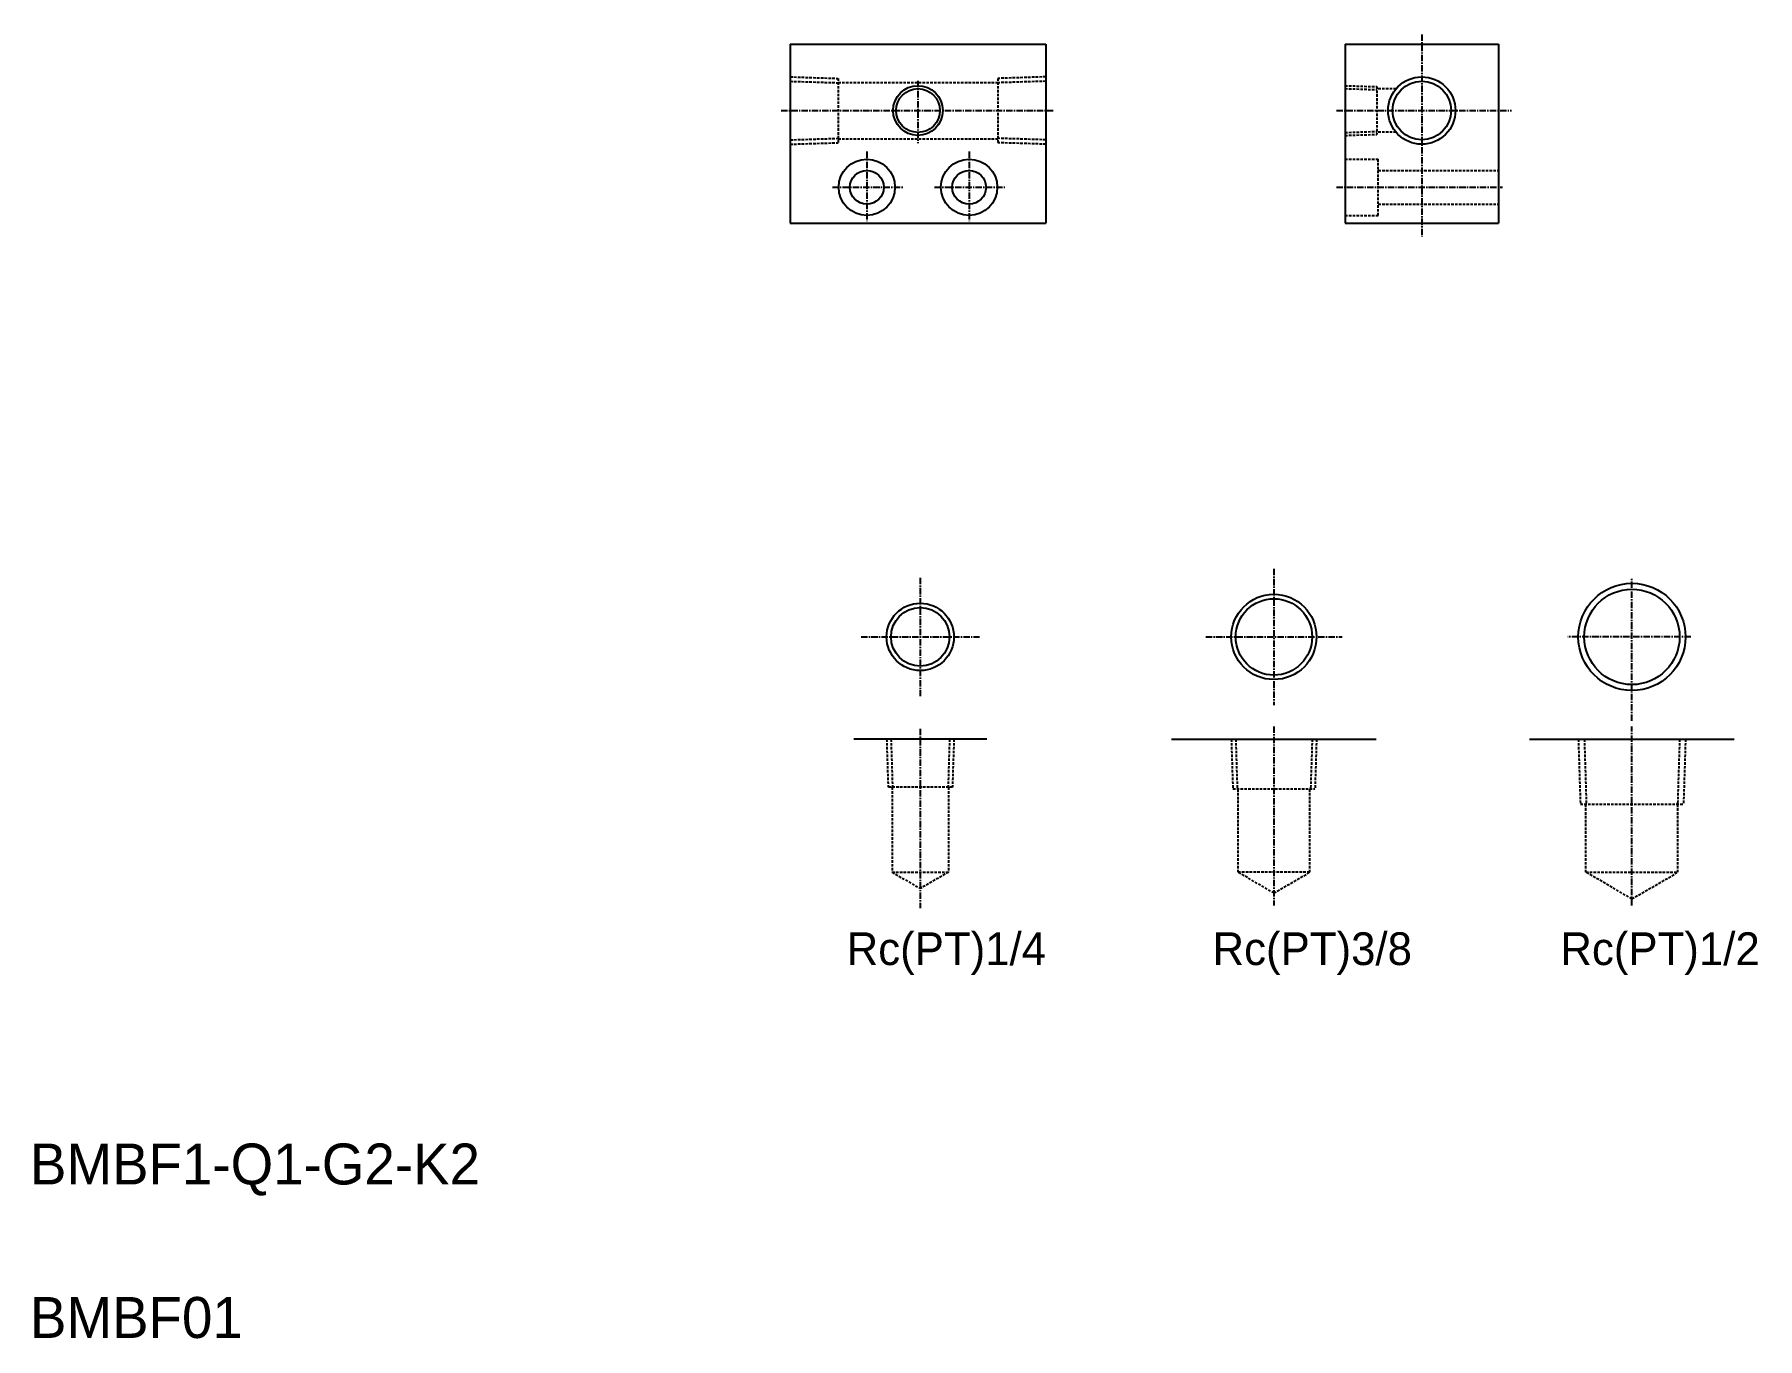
# Model space of a CAD drawing. Extents: x 603 to 939, y 124 to 379.
import ezdxf
from ezdxf.enums import TextEntityAlignment as Align

# ---------------------------------------------------------------- set-up
doc = ezdxf.new("R2010")
doc.units = 0
doc.linetypes.add('CENTER', pattern=[2, 1.25, -0.25, 0.25, -0.25])
doc.linetypes.add('DASHED', pattern=[0.75, 0.5, -0.25])
doc.layers.get('0').update_dxf_attribs({"linetype": 'CONTINUOUS'})
doc.layers.add('CENTER', color=1, linetype='CENTER')

msp = doc.modelspace()

# ---------------------------------------------------------------- linework, layer by layer
at = {"color": 7, "linetype": 'CONTINUOUS'}
for p, q in [((750.33, 377.35), (750.33, 342.35)), ((750.33, 377.35), (800.33, 377.35)), ((800.33, 377.35), (800.33, 342.35)), ((858.83, 377.35), (888.83, 377.35)), ((858.83, 377.35), (858.83, 342.35)), ((888.83, 377.35), (888.83, 342.35)), ((750.33, 342.35), (800.33, 342.35)), ((858.83, 342.35), (888.83, 342.35)), ((788.78, 241.46), (762.78, 241.46)), ((824.92, 241.46), (864.92, 241.46)), ((894.92, 241.46), (934.92, 241.46))]:
    msp.add_line(p, q, dxfattribs=at)
at = {"color": 3, "linetype": 'DASHED'}
for p, q in [((750.33, 370.93), (759.73, 370.63)), ((759.73, 370.63), (759.73, 358.06)), ((800.33, 370.93), (790.93, 370.63)), ((790.93, 370.63), (790.93, 358.06)), ((750.33, 370.07), (759.73, 369.78)), ((759.73, 369.85), (790.93, 369.85)), ((800.33, 370.07), (790.93, 369.78)), ((858.83, 369.21), (865.03, 369.02)), ((858.83, 368.63), (865.03, 368.44)), ((865.03, 369.02), (865.03, 359.68)), ((868.81, 368.6), (865.03, 368.6)), ((750.33, 358.62), (759.73, 358.92)), ((750.33, 357.77), (759.73, 358.06)), ((759.73, 358.85), (790.93, 358.85)), ((800.33, 358.62), (790.93, 358.92)), ((800.33, 357.77), (790.93, 358.06)), ((858.83, 360.06), (865.03, 360.26)), ((858.83, 359.48), (865.03, 359.68)), ((868.81, 360.1), (865.03, 360.1)), ((858.83, 354.85), (865.33, 354.85)), ((865.33, 343.85), (865.33, 354.85)), ((865.33, 352.65), (888.83, 352.65)), ((858.83, 343.85), (865.33, 343.85)), ((865.33, 346.05), (888.83, 346.05)), ((769.2, 241.46), (769.49, 232.06)), ((770.05, 241.46), (770.35, 232.06)), ((781.5, 241.46), (781.21, 232.06)), ((782.36, 241.46), (782.06, 232.06)), ((836.59, 241.46), (836.89, 231.76)), ((837.45, 241.46), (837.75, 231.76)), ((852.4, 241.46), (852.09, 231.76)), ((853.25, 241.46), (852.95, 231.76)), ((904.44, 241.46), (904.84, 228.76)), ((905.61, 241.46), (906, 228.76)), ((924.24, 241.46), (923.84, 228.76)), ((925.4, 241.46), (925, 228.76)), ((782.06, 232.06), (769.49, 232.06)), ((770.28, 232.06), (770.28, 215.46)), ((781.28, 232.06), (781.28, 215.46)), ((836.89, 231.76), (852.95, 231.76)), ((837.92, 215.46), (837.92, 231.76)), ((851.92, 215.46), (851.92, 231.76)), ((904.84, 228.76), (925, 228.76)), ((905.92, 215.46), (905.92, 228.76)), ((923.92, 215.46), (923.92, 228.76)), ((770.28, 215.46), (775.78, 212.28)), ((770.28, 215.46), (781.28, 215.46)), ((781.28, 215.46), (775.78, 212.28)), ((851.92, 215.46), (837.92, 215.46)), ((844.92, 211.41), (837.92, 215.46)), ((844.92, 211.41), (851.92, 215.46)), ((914.92, 210.26), (905.92, 215.46)), ((905.92, 215.46), (923.92, 215.46)), ((914.92, 210.26), (923.92, 215.46))]:
    msp.add_line(p, q, dxfattribs=at)
for p, q in [((775.78, 241.46), (775.78, 241.46)), ((782.28, 241.46), (782.28, 241.46))]:
    msp.add_line(p, q)
at = {"color": 3, "linetype": 'CONTINUOUS'}
for centre, radius in [((873.83, 364.35), 6.58), ((775.33, 364.35), 4.86), ((775.33, 364.35), 4.86), ((844.92, 261.46), 8.33), ((914.92, 261.46), 10.48), ((775.78, 261.46), 6.58)]:
    msp.add_circle(centre, radius, dxfattribs=at)
at = {"color": 7, "linetype": 'CONTINUOUS'}
for centre, radius in [((775.33, 364.35), 4.28), ((775.33, 364.35), 4.28), ((873.83, 364.35), 5.72), ((765.33, 349.35), 5.5), ((785.33, 349.35), 5.5), ((765.33, 349.35), 3.3), ((785.33, 349.35), 3.3), ((775.78, 261.46), 5.72), ((844.92, 261.46), 7.47)]:
    msp.add_circle(centre, radius, dxfattribs=at)
at = {"linetype": 'CONTINUOUS'}
msp.add_circle((914.92, 261.46), 9.32, dxfattribs=at)
at = {"layer": 'CENTER', "color": 1, "linetype": 'CENTER'}
for p, q in [((873.83, 379.22), (873.83, 339.68)), ((775.33, 370.17), (775.33, 357.95)), ((775.33, 370.17), (775.33, 357.95)), ((748.57, 364.35), (801.76, 364.35)), ((857.13, 364.35), (891.36, 364.35)), ((765.33, 356.32), (765.33, 342.7)), ((785.33, 356.32), (785.33, 342.7)), ((758.59, 349.35), (772.37, 349.35)), ((778.59, 349.35), (792.37, 349.35)), ((857.17, 349.35), (889.59, 349.35)), ((775.78, 273.03), (775.78, 249.88)), ((844.92, 274.79), (844.92, 248.13)), ((914.92, 245.07), (914.92, 272.97)), ((764.2, 261.46), (787.36, 261.46)), ((831.59, 261.46), (858.25, 261.46)), ((926.42, 261.46), (902.37, 261.46)), ((775.78, 243.49), (775.78, 208.44)), ((844.92, 243.96), (844.92, 208.96)), ((914.92, 208.96), (914.92, 243.94))]:
    msp.add_line(p, q, dxfattribs=at)

# ---------------------------------------------------------------- texts
at = {"color": 7, "linetype": 'CONTINUOUS'}
for s, p in [('Rc(PT)1/4', (800.37, 200.52)), ('Rc(PT)3/8', (871.91, 200.52)), ('Rc(PT)1/2', (939.91, 200.52))]:
    msp.add_text(s, height=6.4, dxfattribs=at).set_placement(p, align=Align.MIDDLE_RIGHT)
for s, p in [('BMBF1-Q1-G2-K2', (601.71, 154.43)), ('BMBF01', (601.71, 124.43))]:
    msp.add_text(s, height=8, dxfattribs=at).set_placement(p)

doc.saveas('drawing.dxf')
